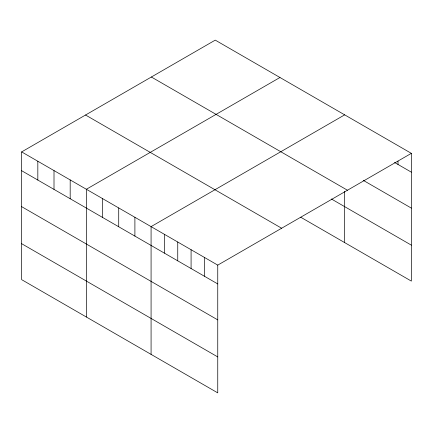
<?xml version="1.0" encoding="UTF-8"?>
<svg xmlns="http://www.w3.org/2000/svg" width="433" height="433" viewBox="0 0 433 433"><rect width="100%" height="100%" fill="white"/><g stroke="black" fill="none" stroke-linecap="round" stroke-linejoin="round"><path stroke-width="0.65" d="M21.65 151.902L217.75 265.12L217.75 392.872L21.65 279.653L21.65 151.902L215.25 40.128L411.35 153.347L411.35 281.098L300.762 217.252M279.962 77.491L86.362 189.264L86.362 317.016M344.673 114.853L151.079 226.621L151.079 354.378M217.75 265.12L411.35 153.347M394.539 162.456L411.35 172.161M363.227 180.328L411.35 208.111M151.361 77.014L347.461 190.228M331.386 198.985L411.35 245.148M85.539 115.016L281.639 228.234M21.65 170.716L217.75 283.934M21.65 206.665L217.75 319.884M21.65 243.703L217.75 356.922M398.014 161.103L398.014 164.464M344.673 191.446L344.673 242.604M204.419 257.418L204.419 276.232M191.083 249.722L191.083 268.536M177.746 242.02L177.746 260.839M164.41 234.323L164.41 253.137M134.901 217.285L134.901 236.099M118.718 207.943L118.718 226.757M102.54 198.601L102.54 217.42M70.184 179.922L70.184 198.736M54.006 170.58L54.006 189.394M37.828 161.238L37.828 180.058"/></g></svg>
